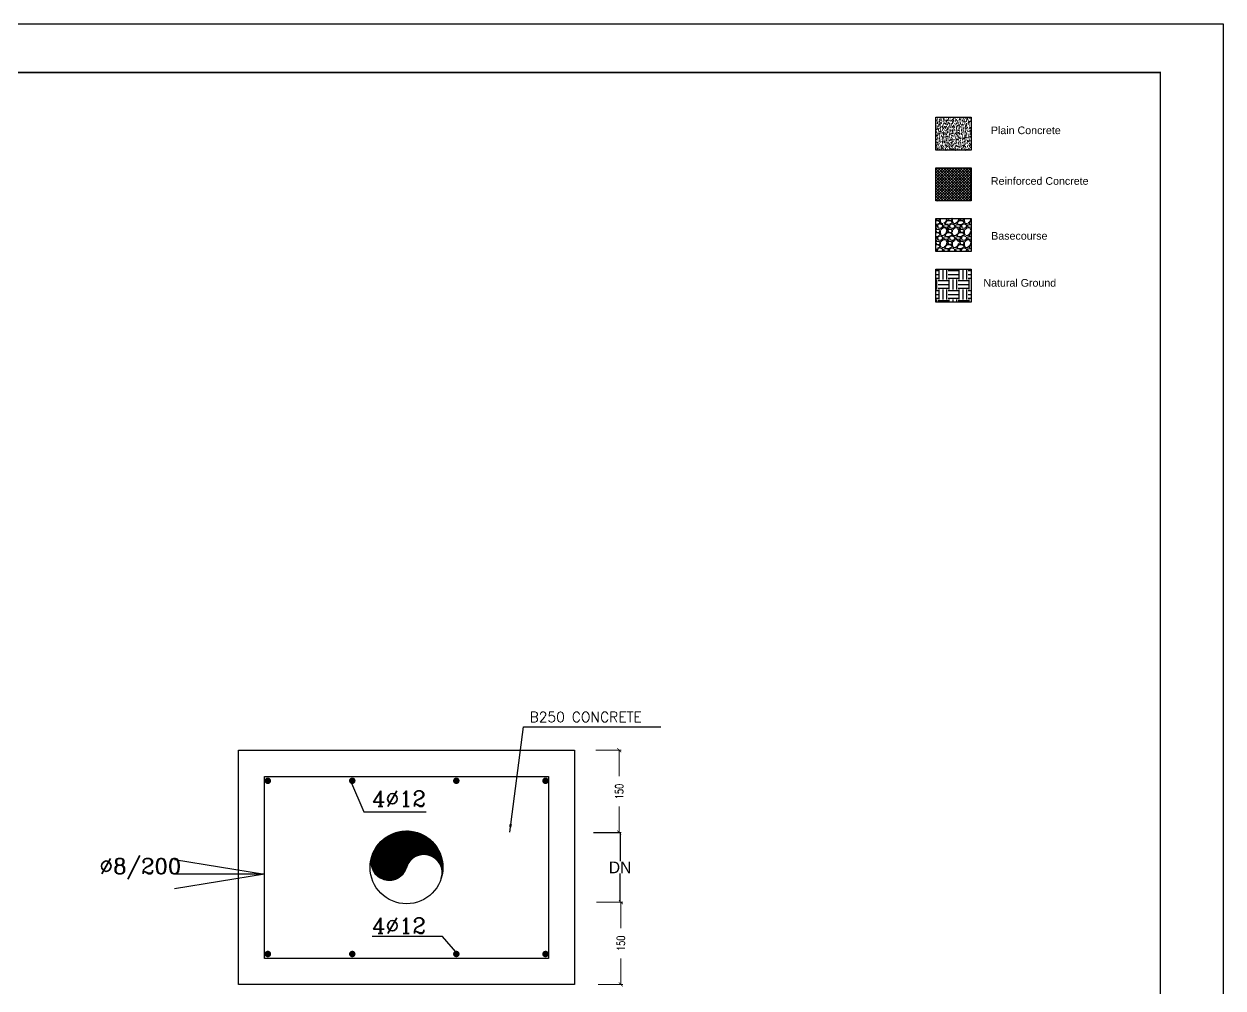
# Model space of a CAD drawing. Extents: x 166525 to 167198, y 178739 to 179747.
# Drawn here: x 167074.49 to 167104.45, y 178927.59 to 178951.68 of the extents above; entities that cross this region are included whole.
import ezdxf

# ---------------------------------------------------------------- set-up
doc = ezdxf.new("R2010")
doc.units = 0
doc.header["$MEASUREMENT"] = 0
doc.layers.get('0').update_dxf_attribs({"linetype": 'CONTINUOUS'})
doc.layers.get('DEFPOINTS').update_dxf_attribs({"linetype": 'CONTINUOUS'})
for name, color, linetype in [('000FRAME', 7, 'CONTINUOUS'), ('006COL', 5, 'CONTINUOUS'), ('007HATH', 8, 'CONTINUOUS'), ('1', 7, 'CONTINUOUS'), ('COVER', 7, 'CONTINUOUS'), ('DETAIL', 4, 'CONTINUOUS'), ('Line 1', 2, 'CONTINUOUS'), ('MHATCH', 8, 'CONTINUOUS'), ('outdim', 42, 'CONTINUOUS'), ('TXT', 6, 'CONTINUOUS'), ('X', 7, 'CONTINUOUS')]:
    doc.layers.add(name, color=color, linetype=linetype)
doc.layers.add('BEAM', color=6, linetype='CONTINUOUS', lineweight=13)
doc.styles.add('DIM', font='simplex.shx', dxfattribs={"width": 0.75})
doc.styles.add('ROMANC', font='romanc', dxfattribs={"height": 30})
doc.dimstyles.new('DIM', dxfattribs={"dimscale": 0.75, "dimtxt": 0.18, "dimasz": 0.18, "dimexe": 0.18, "dimexo": 0.0625, "dimgap": 0.09, "dimtad": 0, "dimtih": 1, "dimtoh": 1, "dimdec": 4, "dimlfac": 0.5, "dimzin": 0, "dimdsep": 46, "dimtxsty": 'Standard', "dimcen": 0.09, "dimadec": 0, "dimazin": 0, "dimtfac": 1, "dimtdec": 4, "dimtofl": 0, "dimtmove": 0, "dimatfit": 3, "dimfxl": 1, "dimtolj": 1, "dimtzin": 0, "dimarcsym": 0})
doc.dimstyles.new('MUTASIM', dxfattribs={"dimscale": 0.9995, "dimtxt": 0.2, "dimasz": 0.1, "dimexe": 0.05, "dimexo": 0.12, "dimgap": 0.05, "dimtad": 0, "dimzin": 0, "dimdsep": 46, "dimtxsty": 'DIM', "dimblk": 'ARCHTICK', "dimcen": 0.09, "dimclrd": 35, "dimclre": 33, "dimclrt": 256, "dimazin": 0, "dimtfac": 1, "dimtofl": 0, "dimtmove": 1, "dimatfit": 3, "dimfxl": 0.18, "dimtolj": 1, "dimtzin": 0, "dimlwd": 13, "dimlwe": 9, "dimarcsym": 0})
doc.dimstyles.get("Standard").update_dxf_attribs({"dimtxt": 0.18, "dimasz": 0.2, "dimexe": 0.2, "dimexo": 0.1, "dimgap": 0.1, "dimtad": 0, "dimzin": 0, "dimdsep": 46, "dimtxsty": 'Standard', "dimcen": 0.1, "dimse1": 1, "dimse2": 1, "dimclrd": 8, "dimadec": 0, "dimazin": 0, "dimtfac": 1, "dimtofl": 0, "dimtmove": 2, "dimatfit": 3, "dimfxl": 1, "dimtolj": 1, "dimtzin": 0, "dimarcsym": 0})

# ---------------------------------------------------------------- blocks, each defined once
blk = doc.blocks.new('DONUT')
at = {"layer": 'DETAIL', "color": 6, "const_width": 0.625}
blk.add_lwpolyline([(-0.3125, 0, 1), (0.3125, 0, 1)], format="xyb", close=True, dxfattribs=at)
blk = doc.blocks.new('111400063D')
at = {"color": 3, "linetype": 'Continuous'}
for p, q in [((-0.75, 6.92), (-0.75, 0.08)), ((-0.72, 6.92), (-0.72, 0.08)), ((-0.7, 6.93), (-0.7, 0.07)), ((-0.67, 6.93), (-0.67, 0.07)), ((-0.65, 6.94), (-0.65, 0.06)), ((-0.62, 6.94), (-0.62, 0.06)), ((-0.6, 6.95), (-0.6, 0.05)), ((-0.57, 6.95), (-0.57, 0.05)), ((-0.55, 6.96), (-0.55, 0.04)), ((-0.52, 6.96), (-0.52, 0.04)), ((-0.5, 6.96), (-0.5, 0.04)), ((-0.47, 6.97), (-0.47, 0.03)), ((-0.45, 6.97), (-0.45, 0.03)), ((-0.42, 6.97), (-0.42, 0.03)), ((-0.4, 6.98), (-0.4, 0.02)), ((-0.38, 6.98), (-0.38, 0.02)), ((-0.35, 6.98), (-0.35, 0.02)), ((-0.32, 6.98), (-0.32, 0.02)), ((-0.3, 6.99), (-0.3, 0.01)), ((-0.27, 6.99), (-0.27, 0.01)), ((-0.25, 6.99), (-0.25, 0.01)), ((-0.22, 6.99), (-0.22, 0.01)), ((-0.2, 6.99), (-0.2, 0.01)), ((-0.17, 7), (-0.17, 0)), ((-0.15, 7), (-0.15, 0)), ((-0.12, 7), (-0.12, 0)), ((-0.1, 7), (-0.1, 0)), ((-0.07, 7), (-0.07, 0)), ((-0.05, 7), (-0.05, 0)), ((-0.02, 7), (-0.02, 0)), ((0.03, 0), (0.03, 7)), ((0.05, 0), (0.05, 7)), ((0.08, 0), (0.08, 7)), ((0.1, 0), (0.1, 7)), ((0.12, 0), (0.12, 7)), ((0.15, 0), (0.15, 7)), ((0.18, 0), (0.18, 7)), ((0.2, -0.01), (0.2, 7)), ((0.23, -0.01), (0.23, 7)), ((0.25, -0.01), (0.25, 7)), ((0.28, -0.01), (0.28, 6.99)), ((0.3, -0.01), (0.3, 6.99)), ((0.33, -0.02), (0.33, 6.99)), ((0.35, -0.02), (0.35, 6.99)), ((0.38, -0.02), (0.38, 6.99)), ((0.4, -0.02), (0.4, 6.99)), ((0.43, -0.03), (0.43, 6.99)), ((0.45, -0.03), (0.45, 6.99)), ((0.48, -0.03), (0.48, 6.98)), ((0.5, -0.04), (0.5, 6.98)), ((0.53, -0.04), (0.53, 6.98)), ((0.55, -0.04), (0.55, 6.98)), ((0.58, -0.05), (0.58, 6.98)), ((0.6, -0.05), (0.6, 6.97)), ((0.62, -0.06), (0.62, 6.97)), ((0.65, -0.06), (0.65, 6.97)), ((0.67, -0.07), (0.67, 6.97)), ((0.7, -0.07), (0.7, 6.96)), ((0.73, -0.08), (0.73, 6.96)), ((0.75, -0.08), (0.75, 6.96)), ((0.78, -0.09), (0.78, 6.96)), ((0.8, -0.09), (0.8, 6.95)), ((0.83, -0.1), (0.83, 6.95)), ((0.85, -0.1), (0.85, 6.95)), ((0.88, -0.11), (0.88, 6.95)), ((0.9, -0.12), (0.9, 6.94)), ((0.92, -0.12), (0.92, 6.94)), ((0.95, -0.13), (0.95, 6.94)), ((0.98, -0.14), (0.98, 6.93)), ((1, -0.15), (1, 6.93)), ((1.02, -0.15), (1.02, 6.92)), ((1.05, -0.16), (1.05, 6.92)), ((1.07, -0.17), (1.07, 6.92)), ((-3.3, 4.67), (-3.3, 2.33)), ((-3.27, 4.73), (-3.27, 2.27)), ((-3.25, 4.8), (-3.25, 2.2)), ((-3.23, 4.86), (-3.23, 2.14)), ((-3.2, 4.92), (-3.2, 2.08)), ((-3.17, 4.97), (-3.17, 2.03)), ((-3.15, 5.03), (-3.15, 1.97)), ((-3.12, 5.08), (-3.12, 1.92)), ((-3.1, 5.12), (-3.1, 1.88)), ((-3.08, 5.17), (-3.08, 1.83)), ((-3.05, 5.22), (-3.05, 1.78)), ((-3.02, 5.26), (-3.02, 1.74)), ((-3, 5.3), (-3, 1.7)), ((-2.98, 5.34), (-2.98, 1.66)), ((-2.95, 5.38), (-2.95, 1.62)), ((-2.92, 5.42), (-2.92, 1.58)), ((-2.9, 5.46), (-2.9, 1.54)), ((-2.88, 5.5), (-2.88, 1.5)), ((-2.85, 5.53), (-2.85, 1.47)), ((-2.83, 5.57), (-2.83, 1.43)), ((-2.8, 5.6), (-2.8, 1.4)), ((-2.77, 5.63), (-2.77, 1.37)), ((-2.75, 5.67), (-2.75, 1.33)), ((-2.73, 5.7), (-2.73, 1.3)), ((-2.7, 5.73), (-2.7, 1.27)), ((-2.67, 5.76), (-2.67, 1.24)), ((-2.65, 5.79), (-2.65, 1.21)), ((-2.62, 5.82), (-2.62, 1.18)), ((-2.6, 5.84), (-2.6, 1.16)), ((-2.58, 5.87), (-2.58, 1.13)), ((-2.55, 5.9), (-2.55, 1.1)), ((-2.52, 5.92), (-2.52, 1.08)), ((-2.5, 5.95), (-2.5, 1.05)), ((-2.48, 5.97), (-2.48, 1.03)), ((-2.45, 6), (-2.45, 1)), ((-2.42, 6.02), (-2.42, 0.98)), ((-2.4, 6.05), (-2.4, 0.95)), ((-2.38, 6.07), (-2.38, 0.93)), ((-2.35, 6.09), (-2.35, 0.91)), ((-2.33, 6.12), (-2.33, 0.88)), ((-2.3, 6.14), (-2.3, 0.86)), ((-2.27, 6.16), (-2.27, 0.84)), ((-2.25, 6.18), (-2.25, 0.82)), ((-2.23, 6.2), (-2.23, 0.8)), ((-2.2, 6.22), (-2.2, 0.78)), ((-2.17, 6.24), (-2.17, 0.76)), ((-2.15, 6.26), (-2.15, 0.74)), ((-2.12, 6.28), (-2.12, 0.72)), ((-2.1, 6.3), (-2.1, 0.7)), ((-2.08, 6.32), (-2.08, 0.68)), ((-2.05, 6.34), (-2.05, 0.66)), ((-2.02, 6.35), (-2.02, 0.65)), ((-2, 6.37), (-2, 0.63)), ((-1.98, 6.39), (-1.98, 0.61)), ((-1.95, 6.41), (-1.95, 0.59)), ((-1.93, 6.42), (-1.93, 0.58)), ((-1.9, 6.44), (-1.9, 0.56)), ((-1.88, 6.46), (-1.88, 0.54)), ((-1.85, 6.47), (-1.85, 0.53)), ((-1.82, 6.49), (-1.82, 0.51)), ((-1.8, 6.5), (-1.8, 0.5)), ((-1.77, 6.52), (-1.77, 0.48)), ((-1.75, 6.53), (-1.75, 0.47)), ((-1.73, 6.55), (-1.73, 0.45)), ((-1.7, 6.56), (-1.7, 0.44)), ((-1.68, 6.57), (-1.68, 0.43)), ((-1.65, 6.59), (-1.65, 0.41)), ((-1.62, 6.6), (-1.62, 0.4)), ((-1.6, 6.61), (-1.6, 0.39)), ((-1.57, 6.63), (-1.57, 0.37)), ((-1.55, 6.64), (-1.55, 0.36)), ((-1.52, 6.65), (-1.52, 0.35)), ((-1.5, 6.66), (-1.5, 0.34)), ((-1.48, 6.67), (-1.48, 0.33)), ((-1.45, 6.69), (-1.45, 0.31)), ((-1.43, 6.7), (-1.43, 0.3)), ((-1.4, 6.71), (-1.4, 0.29)), ((-1.38, 6.72), (-1.38, 0.28)), ((-1.35, 6.73), (-1.35, 0.27)), ((-1.32, 6.74), (-1.32, 0.26)), ((-1.3, 6.75), (-1.3, 0.25)), ((-1.27, 6.76), (-1.27, 0.24)), ((-1.25, 6.77), (-1.25, 0.23)), ((-1.23, 6.78), (-1.23, 0.22)), ((-1.2, 6.79), (-1.2, 0.21)), ((-1.18, 6.8), (-1.18, 0.2)), ((-1.15, 6.81), (-1.15, 0.19)), ((-1.12, 6.81), (-1.12, 0.19)), ((-1.1, 6.82), (-1.1, 0.18)), ((-1.07, 6.83), (-1.07, 0.17)), ((-1.05, 6.84), (-1.05, 0.16)), ((-1.02, 6.85), (-1.02, 0.15)), ((-1, 6.85), (-1, 0.15)), ((-0.97, 6.86), (-0.97, 0.14)), ((-0.95, 6.87), (-0.95, 0.13)), ((-0.92, 6.88), (-0.92, 0.12)), ((-0.9, 6.88), (-0.9, 0.12)), ((-0.88, 6.89), (-0.88, 0.11)), ((-0.85, 6.9), (-0.85, 0.1)), ((-0.82, 6.9), (-0.82, 0.1)), ((-0.8, 6.91), (-0.8, 0.09)), ((-0.77, 6.91), (-0.77, 0.09)), ((1.1, -0.18), (1.1, 6.91)), ((1.12, -0.19), (1.12, 6.91)), ((1.15, -0.19), (1.15, 6.9)), ((1.18, -0.2), (1.18, 6.9)), ((1.2, -0.21), (1.2, 6.9)), ((1.23, -0.22), (1.23, 6.89)), ((1.25, -0.23), (1.25, 6.89)), ((1.27, -0.24), (1.27, 6.88)), ((1.3, -0.25), (1.3, 6.88)), ((1.32, -0.26), (1.32, 6.87)), ((1.35, -0.27), (1.35, 6.87)), ((1.38, -0.28), (1.38, 6.86)), ((1.4, -0.29), (1.4, 6.86)), ((1.43, -0.3), (1.43, 6.85)), ((1.45, -0.31), (1.45, 6.85)), ((1.48, -0.33), (1.48, 6.84)), ((1.5, -0.34), (1.5, 6.84)), ((1.52, -0.35), (1.52, 6.83)), ((1.55, -0.36), (1.55, 6.83)), ((1.57, -0.37), (1.57, 6.82)), ((1.6, -0.39), (1.6, 6.81)), ((1.62, -0.4), (1.62, 6.81)), ((1.65, -0.41), (1.65, 6.8)), ((1.68, -0.43), (1.68, 6.8)), ((1.7, -0.44), (1.7, 6.79)), ((1.73, -0.45), (1.73, 6.78)), ((1.75, -0.47), (1.75, 6.78)), ((1.77, -0.48), (1.77, 6.77)), ((1.8, -0.5), (1.8, 6.76)), ((1.82, -0.51), (1.82, 6.76)), ((1.85, -0.53), (1.85, 6.75)), ((1.88, -0.54), (1.88, 6.74)), ((1.9, -0.56), (1.9, 6.74)), ((1.93, -0.58), (1.93, 6.73)), ((1.95, -0.59), (1.95, 6.72)), ((1.98, -0.61), (1.98, 6.72)), ((2, -0.63), (2, 6.71)), ((2.02, -0.65), (2.02, 6.7)), ((2.05, -0.66), (2.05, 6.69)), ((2.08, -0.68), (2.08, 6.69)), ((2.1, -0.7), (2.1, 6.68)), ((2.12, -0.72), (2.12, 6.67)), ((2.15, -0.74), (2.15, 6.66)), ((2.18, -0.76), (2.18, 6.65)), ((2.2, -0.78), (2.2, 6.65)), ((2.23, -0.8), (2.23, 6.64)), ((2.25, -0.82), (2.25, 6.63)), ((2.27, -0.84), (2.27, 6.62)), ((2.3, -0.86), (2.3, 6.61)), ((2.33, -0.88), (2.33, 6.6)), ((2.35, -0.91), (2.35, 6.59)), ((2.38, -0.93), (2.38, 6.58)), ((2.4, -0.95), (2.4, 6.58)), ((2.43, -0.98), (2.43, 6.57)), ((2.45, -1), (2.45, 6.56)), ((2.48, -1.03), (2.48, 6.55)), ((2.5, -1.05), (2.5, 6.54)), ((2.52, -1.08), (2.52, 6.53)), ((2.55, -1.1), (2.55, 6.52)), ((2.58, -1.13), (2.58, 6.51)), ((2.6, -1.16), (2.6, 6.5)), ((2.62, -1.18), (2.62, 6.49)), ((2.65, -1.21), (2.65, 6.48)), ((2.68, -1.24), (2.68, 6.47)), ((2.7, -1.27), (2.7, 6.46)), ((2.73, -1.3), (2.73, 6.45)), ((2.75, -1.33), (2.75, 6.44)), ((2.77, -1.37), (2.77, 6.43)), ((2.8, -1.4), (2.8, 6.42)), ((2.83, -1.43), (2.83, 6.4)), ((2.85, -1.47), (2.85, 6.39)), ((2.88, -1.5), (2.88, 6.38)), ((2.9, -1.54), (2.9, 6.37)), ((2.93, -1.58), (2.93, 6.36)), ((2.95, -1.62), (2.95, 6.35)), ((2.98, -1.66), (2.98, 6.34)), ((3, -1.7), (3, 6.32)), ((3.02, -1.74), (3.02, 6.31)), ((3.05, -1.78), (3.05, 6.3)), ((3.08, -1.83), (3.08, 6.29)), ((3.1, -1.88), (3.1, 6.28)), ((3.12, -1.92), (3.12, 6.26)), ((3.15, -1.97), (3.15, 6.25)), ((3.18, -2.03), (3.18, 6.24)), ((3.2, -2.08), (3.2, 6.23)), ((3.23, -2.14), (3.23, 6.21)), ((3.25, -2.2), (3.25, 6.2)), ((3.27, -2.27), (3.27, 6.19)), ((3.3, -2.33), (3.3, 6.17)), ((3.33, -2.41), (3.33, 6.16)), ((3.35, -2.49), (3.35, 6.15)), ((3.38, -2.57), (3.38, 6.13)), ((3.4, -2.67), (3.4, 6.12)), ((3.43, -2.78), (3.43, 6.1)), ((3.45, -2.91), (3.45, 6.09)), ((3.48, -3.08), (3.48, 6.08)), ((3.52, 6.05), (3.52, -6.05)), ((3.55, 6.03), (3.55, -6.03)), ((3.58, 6.02), (3.58, -6.02)), ((3.6, 6), (3.6, -6)), ((3.62, 5.99), (3.62, -5.99)), ((3.65, 5.97), (3.65, -5.97)), ((3.68, 5.96), (3.68, -5.96)), ((3.7, 5.94), (3.7, -5.94)), ((3.73, 5.93), (3.73, -5.93)), ((3.75, 5.91), (3.75, -5.91)), ((3.77, 5.89), (3.77, -5.89)), ((3.8, 5.88), (3.8, -5.88)), ((3.83, 5.86), (3.83, -5.86)), ((3.85, 5.85), (3.85, -5.85)), ((3.88, 5.83), (3.88, -5.83)), ((3.9, 5.81), (3.9, -5.81)), ((3.93, 5.8), (3.93, -5.8)), ((3.95, 5.78), (3.95, -5.78)), ((3.98, 5.76), (3.98, -5.76)), ((4, 5.74), (4, -5.74)), ((4.03, 5.73), (4.03, -5.73)), ((4.05, 5.71), (4.05, -5.71)), ((4.08, 5.69), (4.08, -5.69)), ((4.1, 5.67), (4.1, -5.67)), ((4.12, 5.66), (4.12, -5.66)), ((4.15, 5.64), (4.15, -5.64)), ((4.18, 5.62), (4.18, -5.62)), ((4.2, 5.6), (4.2, -5.6)), ((4.23, 5.58), (4.23, -5.58)), ((4.25, 5.56), (4.25, -5.56)), ((4.28, 5.54), (4.28, -5.54)), ((4.3, 5.52), (4.3, -5.52)), ((4.33, 5.5), (4.33, -5.5)), ((4.35, 5.48), (4.35, -5.48)), ((4.38, 5.46), (4.38, -5.46)), ((4.4, 5.44), (4.4, -5.44)), ((4.43, 5.42), (4.43, -5.42)), ((4.45, 5.4), (4.45, -5.4)), ((4.48, 5.38), (4.48, -5.38)), ((4.5, 5.36), (4.5, -5.36)), ((4.53, 5.34), (4.53, -5.34)), ((4.55, 5.32), (4.55, -5.32)), ((4.58, 5.3), (4.58, -5.3)), ((4.6, 5.28), (4.6, -5.28)), ((4.62, 5.25), (4.62, -5.25)), ((4.65, 5.23), (4.65, -5.23)), ((4.68, 5.21), (4.68, -5.21)), ((4.7, 5.19), (4.7, -5.19)), ((4.72, 5.16), (4.72, -5.16)), ((4.75, 5.14), (4.75, -5.14)), ((4.78, 5.12), (4.78, -5.12)), ((4.8, 5.1), (4.8, -5.1)), ((4.83, 5.07), (4.83, -5.07)), ((4.85, 5.05), (4.85, -5.05)), ((4.88, 5.02), (4.88, -5.02)), ((4.9, 5), (4.9, -5)), ((4.93, 4.97), (4.93, -4.97)), ((4.95, 4.95), (4.95, -4.95)), ((4.97, 4.92), (4.97, -4.92)), ((5, 4.9), (5, -4.9)), ((5.03, 4.87), (5.03, -4.87)), ((5.05, 4.85), (5.05, -4.85)), ((5.08, 4.82), (5.08, -4.82)), ((5.1, 4.79), (5.1, -4.79)), ((5.12, 4.77), (5.12, -4.77)), ((5.15, 4.74), (5.15, -4.74)), ((5.18, 4.71), (5.18, -4.71)), ((5.2, 4.69), (5.2, -4.69)), ((5.22, 4.66), (5.22, -4.66)), ((5.25, 4.63), (5.25, -4.63)), ((-3.48, 3.92), (-3.48, 3.08)), ((-3.45, 4.09), (-3.45, 2.91)), ((-3.42, 4.22), (-3.42, 2.78)), ((-3.4, 4.33), (-3.4, 2.67)), ((-3.38, 4.43), (-3.38, 2.57)), ((-3.35, 4.51), (-3.35, 2.49)), ((-3.33, 4.59), (-3.33, 2.41)), ((5.28, 4.6), (5.28, -4.6)), ((5.3, 4.57), (5.3, -4.57)), ((5.33, 4.54), (5.33, -4.54)), ((5.35, 4.51), (5.35, -4.51)), ((5.38, 4.48), (5.38, -4.48)), ((5.4, 4.45), (5.4, -4.45)), ((5.43, 4.42), (5.43, -4.42)), ((5.45, 4.39), (5.45, -4.39)), ((5.47, 4.36), (5.47, -4.36)), ((5.5, 4.33), (5.5, -4.33)), ((5.53, 4.3), (5.53, -4.3)), ((5.55, 4.27), (5.55, -4.27)), ((5.58, 4.23), (5.58, -4.23)), ((5.6, 4.2), (5.6, -4.2)), ((5.62, 4.17), (5.62, -4.17)), ((5.65, 4.13), (5.65, -4.13)), ((5.68, 4.1), (5.68, -4.1)), ((5.7, 4.06), (5.7, -4.06)), ((5.72, 4.03), (5.72, -4.03)), ((5.75, 3.99), (5.75, -3.99)), ((5.78, 3.96), (5.78, -3.96)), ((5.8, 3.92), (5.8, -3.92)), ((5.83, 3.88), (5.83, -3.88)), ((5.85, 3.84), (5.85, -3.84)), ((5.88, 3.81), (5.88, -3.81)), ((5.9, 3.77), (5.9, -3.77)), ((5.93, 3.73), (5.93, -3.73)), ((5.95, 3.69), (5.95, -3.69)), ((5.97, 3.65), (5.97, -3.65)), ((6, 3.61), (6, -3.61)), ((6.03, 3.56), (6.03, -3.56)), ((6.05, 3.52), (6.05, -3.52)), ((6.08, 3.48), (6.08, -3.48)), ((6.1, 3.43), (6.1, -3.43)), ((6.12, 3.39), (6.12, -3.39)), ((6.15, 3.34), (6.15, -3.34)), ((6.18, 3.3), (6.18, -3.3)), ((6.2, 3.25), (6.2, -3.25)), ((6.23, 3.2), (6.23, -3.2)), ((6.25, 3.15), (6.25, -3.15)), ((6.28, 3.1), (6.28, -3.1)), ((6.3, 3.05), (6.3, -3.05)), ((6.33, 3), (6.33, -3)), ((6.35, 2.95), (6.35, -2.95)), ((6.38, 2.89), (6.38, -2.89)), ((6.4, 2.84), (6.4, -2.84)), ((6.43, 2.78), (6.43, -2.78)), ((6.45, 2.72), (6.45, -2.72)), ((6.48, 2.66), (6.48, -2.66)), ((6.5, 2.6), (6.5, -2.6)), ((6.53, 2.53), (6.53, -2.53)), ((6.55, 2.47), (6.55, -2.47)), ((6.58, 2.4), (6.58, -2.4)), ((6.6, 2.33), (6.6, -2.33)), ((6.62, 2.26), (6.62, -2.26)), ((6.65, 2.19), (6.65, -2.19)), ((6.68, 2.11), (6.68, -2.11)), ((6.7, 2.03), (6.7, -2.03)), ((6.73, 1.94), (6.73, -1.94)), ((6.75, 1.85), (6.75, -1.85)), ((6.78, 1.76), (6.78, -1.76)), ((6.8, 1.66), (6.8, -1.66)), ((6.83, 1.56), (6.83, -1.56)), ((6.85, 1.44), (6.85, -1.44)), ((6.88, 1.32), (6.88, -1.32)), ((6.9, 1.18), (6.9, -1.18)), ((6.93, 1.02), (6.93, -1.02)), ((6.95, 0.84), (6.95, -0.84)), ((6.98, 0.59), (6.98, -0.59)), ((3.33, -4.59), (3.33, -6.16)), ((3.35, -4.51), (3.35, -6.15)), ((3.38, -4.43), (3.38, -6.13)), ((3.4, -4.33), (3.4, -6.12)), ((3.43, -4.22), (3.43, -6.1)), ((3.45, -4.09), (3.45, -6.09)), ((3.48, -3.92), (3.48, -6.08)), ((0.78, -6.91), (0.78, -6.96)), ((0.8, -6.91), (0.8, -6.95)), ((0.83, -6.9), (0.83, -6.95)), ((0.85, -6.9), (0.85, -6.95)), ((0.88, -6.89), (0.88, -6.95)), ((0.9, -6.88), (0.9, -6.94)), ((0.92, -6.88), (0.92, -6.94)), ((0.95, -6.87), (0.95, -6.94)), ((0.98, -6.86), (0.98, -6.93)), ((1, -6.85), (1, -6.93)), ((1.02, -6.85), (1.02, -6.92)), ((1.05, -6.84), (1.05, -6.92)), ((1.07, -6.83), (1.07, -6.92)), ((1.1, -6.82), (1.1, -6.91)), ((1.12, -6.81), (1.12, -6.91)), ((1.15, -6.81), (1.15, -6.9)), ((1.18, -6.8), (1.18, -6.9)), ((1.2, -6.79), (1.2, -6.9)), ((1.23, -6.78), (1.23, -6.89)), ((1.25, -6.77), (1.25, -6.89)), ((1.27, -6.76), (1.27, -6.88)), ((1.3, -6.75), (1.3, -6.88)), ((1.32, -6.74), (1.32, -6.87)), ((1.35, -6.73), (1.35, -6.87)), ((1.38, -6.72), (1.38, -6.86)), ((1.4, -6.71), (1.4, -6.86)), ((1.43, -6.7), (1.43, -6.85)), ((1.45, -6.69), (1.45, -6.85)), ((1.48, -6.67), (1.48, -6.84)), ((1.5, -6.66), (1.5, -6.84)), ((1.52, -6.65), (1.52, -6.83)), ((1.55, -6.64), (1.55, -6.83)), ((1.57, -6.63), (1.57, -6.82)), ((1.6, -6.61), (1.6, -6.81)), ((1.62, -6.6), (1.62, -6.81)), ((1.65, -6.59), (1.65, -6.8)), ((1.68, -6.57), (1.68, -6.8)), ((1.7, -6.56), (1.7, -6.79)), ((1.73, -6.55), (1.73, -6.78)), ((1.75, -6.53), (1.75, -6.78)), ((1.77, -6.52), (1.77, -6.77)), ((1.8, -6.5), (1.8, -6.76)), ((1.82, -6.49), (1.82, -6.76)), ((1.85, -6.47), (1.85, -6.75)), ((1.88, -6.46), (1.88, -6.74)), ((1.9, -6.44), (1.9, -6.74)), ((1.93, -6.42), (1.93, -6.73)), ((1.95, -6.41), (1.95, -6.72)), ((1.98, -6.39), (1.98, -6.72)), ((2, -6.37), (2, -6.71)), ((2.02, -6.35), (2.02, -6.7)), ((2.05, -6.34), (2.05, -6.69)), ((2.08, -6.32), (2.08, -6.69)), ((2.1, -6.3), (2.1, -6.68)), ((2.12, -6.28), (2.12, -6.67)), ((2.15, -6.26), (2.15, -6.66)), ((2.18, -6.24), (2.18, -6.65)), ((2.2, -6.22), (2.2, -6.65)), ((2.23, -6.2), (2.23, -6.64)), ((2.25, -6.18), (2.25, -6.63)), ((2.27, -6.16), (2.27, -6.62)), ((2.3, -6.14), (2.3, -6.61)), ((2.33, -6.12), (2.33, -6.6)), ((2.35, -6.09), (2.35, -6.59)), ((2.38, -6.07), (2.38, -6.58)), ((2.4, -6.05), (2.4, -6.58)), ((2.43, -6.02), (2.43, -6.57)), ((2.45, -6), (2.45, -6.56)), ((2.48, -5.97), (2.48, -6.55)), ((2.5, -5.95), (2.5, -6.54)), ((2.52, -5.92), (2.52, -6.53)), ((2.55, -5.9), (2.55, -6.52)), ((2.58, -5.87), (2.58, -6.51)), ((2.6, -5.84), (2.6, -6.5)), ((2.62, -5.82), (2.62, -6.49)), ((2.65, -5.79), (2.65, -6.48)), ((2.68, -5.76), (2.68, -6.47)), ((2.7, -5.73), (2.7, -6.46)), ((2.73, -5.7), (2.73, -6.45)), ((2.75, -5.67), (2.75, -6.44)), ((2.77, -5.63), (2.77, -6.43)), ((2.8, -5.6), (2.8, -6.42)), ((2.83, -5.57), (2.83, -6.4)), ((2.85, -5.53), (2.85, -6.39)), ((2.88, -5.5), (2.88, -6.38)), ((2.9, -5.46), (2.9, -6.37)), ((2.93, -5.42), (2.93, -6.36)), ((2.95, -5.38), (2.95, -6.35)), ((2.98, -5.34), (2.98, -6.34)), ((3, -5.3), (3, -6.32)), ((3.02, -5.26), (3.02, -6.31)), ((3.05, -5.22), (3.05, -6.3)), ((3.08, -5.17), (3.08, -6.29)), ((3.1, -5.12), (3.1, -6.28)), ((3.12, -5.08), (3.12, -6.26)), ((3.15, -5.03), (3.15, -6.25)), ((3.18, -4.97), (3.18, -6.24)), ((3.2, -4.92), (3.2, -6.23)), ((3.23, -4.86), (3.23, -6.21)), ((3.25, -4.8), (3.25, -6.2)), ((3.27, -4.73), (3.27, -6.19)), ((3.3, -4.67), (3.3, -6.17)), ((0.03, -7), (0.03, -7)), ((0.05, -7), (0.05, -7)), ((0.08, -7), (0.08, -7)), ((0.1, -7), (0.1, -7)), ((0.12, -7), (0.12, -7)), ((0.15, -7), (0.15, -7)), ((0.18, -7), (0.18, -7)), ((0.2, -6.99), (0.2, -7)), ((0.23, -6.99), (0.23, -7)), ((0.25, -6.99), (0.25, -7)), ((0.28, -6.99), (0.28, -6.99)), ((0.3, -6.99), (0.3, -6.99)), ((0.33, -6.98), (0.33, -6.99)), ((0.35, -6.98), (0.35, -6.99)), ((0.38, -6.98), (0.38, -6.99)), ((0.4, -6.98), (0.4, -6.99)), ((0.43, -6.97), (0.43, -6.99)), ((0.45, -6.97), (0.45, -6.99)), ((0.48, -6.97), (0.48, -6.98)), ((0.5, -6.96), (0.5, -6.98)), ((0.53, -6.96), (0.53, -6.98)), ((0.55, -6.96), (0.55, -6.98)), ((0.58, -6.95), (0.58, -6.98)), ((0.6, -6.95), (0.6, -6.97)), ((0.62, -6.94), (0.62, -6.97)), ((0.65, -6.94), (0.65, -6.97)), ((0.67, -6.93), (0.67, -6.97)), ((0.7, -6.93), (0.7, -6.96)), ((0.73, -6.92), (0.73, -6.96)), ((0.75, -6.92), (0.75, -6.96))]:
    blk.add_line(p, q, dxfattribs=at)
blk.add_circle((0, 0), 7, dxfattribs=at)
for centre, start, end in [((0, 3.5), 90, 270), ((0, -3.5), 270, 90)]:
    blk.add_arc(centre, 3.5, start, end, dxfattribs=at)
for p in [(0, 7), (0, 0), (0, -7)]:
    blk.add_point(p, dxfattribs=at)
at = {"color": 3, "linetype": 'Continuous', "flags": 11}
for tag in ['CH2MHILL_MECHANICAL_TAG', 'MECHANICAL_MATERIALNO_TAG', 'MECHANICAL_MATERIALNAME_TAG', 'MECHANICAL_PIPESIZE_TAG', 'MECHANICAL_COMPONENTNO_TAG', 'MECHANICAL_COMPONENTNAME_TAG', 'MECHANICAL_LINEMODE_TAG', 'MECHANICAL_CONNECTPOINT_TAG']:
    blk.add_attdef(tag, (0, 0), '', height=0.2, dxfattribs=at)
blk = doc.blocks.new('_ARCHTICK')
at = {"color": 0, "linetype": 'ByBlock', "const_width": 0.15}
blk.add_lwpolyline([(-0.5, -0.5), (0.5, 0.5)], dxfattribs=at)
blk = doc.blocks.new('*D1060')
at = {"layer": 'BEAM', "color": 33, "lineweight": 9, "transparency": 16777216}
for p, q in [((167088.775, 178933.533), (167089.413, 178933.533)), ((167088.832, 178931.478), (167089.413, 178931.478))]:
    blk.add_line(p, q, dxfattribs=at)
at = {"layer": 'BEAM', "color": 35, "lineweight": 13, "transparency": 16777216}
for p, q in [((167089.363, 178933.533), (167089.363, 178932.884)), ((167089.363, 178931.478), (167089.363, 178932.127))]:
    blk.add_line(p, q, dxfattribs=at)
at = {"layer": 'DEFPOINTS', "color": 0, "transparency": 16777216}
for p in [(167088.655, 178933.533), (167088.713, 178931.478), (167089.363, 178931.478)]:
    blk.add_point(p, dxfattribs=at)
at = {"layer": 'BEAM', "color": 35, "lineweight": 13, "transparency": 16777216, "xscale": 0.09995000000000001, "yscale": 0.09995000000000001, "zscale": 0.09995000000000001}
for p, rotation in [((167089.363, 178933.533), 90), ((167089.363, 178931.478), 270)]:
    blk.add_blockref('_ARCHTICK', p, dxfattribs=dict(at, rotation=rotation))
at = {"layer": 'BEAM', "transparency": 16777216, "insert": (167089.363, 178932.505), "char_height": 0.1999, "attachment_point": 5, "rotation": 90, "style": 'DIM'}
blk.add_mtext('\\A1;150', dxfattribs=at)
blk = doc.blocks.new('*D1061')
at = {"layer": 'BEAM', "color": 33, "lineweight": 9, "transparency": 16777216}
for p, q in [((167088.794, 178929.739), (167089.452, 178929.739)), ((167088.833, 178927.684), (167089.452, 178927.684))]:
    blk.add_line(p, q, dxfattribs=at)
at = {"layer": 'BEAM', "color": 35, "lineweight": 13, "transparency": 16777216}
for p, q in [((167089.402, 178929.739), (167089.402, 178929.09)), ((167089.402, 178927.684), (167089.402, 178928.333))]:
    blk.add_line(p, q, dxfattribs=at)
at = {"layer": 'DEFPOINTS', "color": 0, "transparency": 16777216}
for p in [(167088.674, 178929.739), (167088.713, 178927.684), (167089.402, 178927.684)]:
    blk.add_point(p, dxfattribs=at)
at = {"layer": 'BEAM', "color": 35, "lineweight": 13, "transparency": 16777216, "xscale": 0.09995000000000001, "yscale": 0.09995000000000001, "zscale": 0.09995000000000001}
for p, rotation in [((167089.402, 178929.739), 90), ((167089.402, 178927.684), 270)]:
    blk.add_blockref('_ARCHTICK', p, dxfattribs=dict(at, rotation=rotation))
at = {"layer": 'BEAM', "transparency": 16777216, "insert": (167089.402, 178928.711), "char_height": 0.1999, "attachment_point": 5, "rotation": 90, "style": 'DIM'}
blk.add_mtext('\\A1;150', dxfattribs=at)

msp = doc.modelspace()

# ---------------------------------------------------------------- hatches: boundary and pattern name
at = {"linetype": 'Continuous'}
h = msp.add_hatch(dxfattribs=at)
h.set_pattern_fill('EARTH', color=8, style=0)
h.set_pattern_definition([(0, (430.57628, -303.6698), (0.25, 0.25), [0.25, -0.25]), (0, (430.57628, -303.57606), (0.25, 0.25), [0.25, -0.25]), (0, (430.57628, -303.4823), (0.25, 0.25), [0.25, -0.25]), (90, (430.60753, -303.45106), (-0.25, 0.25), [0.25, -0.25]), (90, (430.70128, -303.45106), (-0.25, 0.25), [0.25, -0.25]), (90, (430.79503, -303.45106), (-0.25, 0.25), [0.25, -0.25])])
h.paths.add_polyline_path([(167098.15832, 178945.555), (167097.27597, 178945.555), (167097.27597, 178944.72834), (167098.15832, 178944.72834)])
at = {"layer": '006COL'}
h = msp.add_hatch(dxfattribs=at)
h.set_pattern_fill('ANSI37', color=8, scale=0.38995, angle=90, style=0)
h.set_pattern_definition([(135, (166966.799715, 178826.723196), (-0.034467066, -0.034467066), []), (225, (166966.799715, 178826.723196), (0.034467066, -0.034467066), [])])
h.paths.add_polyline_path([(167097.27597, 178948.08583), (167097.27597, 178947.25917), (167098.15832, 178947.25917), (167098.15832, 178948.08583)])
at = {"layer": '007HATH'}
h = msp.add_hatch(dxfattribs=at)
h.set_pattern_fill('AR-CONC', color=8, scale=0.015598, angle=270, style=0)
h.set_pattern_definition([(320, (166970.67071, 178825.97007), (-0.009788086, -0.11187834), [0.01169851, -0.12868361]), (265, (166970.67071, 178825.97007), (0.11732703, 0.02164245), [0.00935881, -0.10294689]), (10.451444, (166970.6699, 178825.96075), (0.10753894, -0.09023589), [0.009942204, -0.10936424]), (316.1842, (166970.70191, 178825.97007), (-0.02581772, -0.16646845), [0.01754777, -0.19302542]), (6.63564, (166970.69976, 178825.9562), (0.15194315, -0.1457887), [0.01491331, -0.16404645]), (261.18416, (166970.70191, 178825.97007), (0.15194315, -0.1457887), [0.01403821, -0.15442033]), (291, (166970.69411, 178825.95447), (-0.06280055, -0.09310564), [0.01169851, -0.12868361]), (236, (166970.69411, 178825.95447), (0.113109, -0.03795236), [0.00935881, -0.10294689]), (341.451445, (166970.68888, 178825.94671), (0.05030845, -0.131058), [0.0099422, -0.10936424]), (307.5, (166970.670715, 178825.97007), (0.051924828, -0.001896696), [0, -0.101699048, 0, -0.10450669, 0, -0.10333684]), (277.5, (166970.670715, 178825.97007), (0.061520392, -0.041033622), [0, -0.059584411, 0, -0.099359346, 0, -0.039384984]), (237.5, (166970.670715, 178826.004854), (-0.003518112, -0.083265695), [0, -0.038995034, 0, -0.121664505, 0, -0.16143944]), (227.5, (166970.670715, 178826.02045), (0.01561439, -0.090965457), [0, -0.050693544, 0, -0.08079771, 0, -0.1146454])])
h.paths.add_polyline_path([(167098.15832, 178949.35125), (167097.27597, 178949.35125), (167097.27597, 178948.52459), (167098.15832, 178948.52459)])
at = {"layer": 'Line 1', "linetype": 'Continuous'}
h = msp.add_hatch(dxfattribs=at)
h.set_pattern_fill('GRAVEL', color=8, scale=0.3, style=0)
h.set_pattern_definition([(228.012787504, (430.792276, -303.369808), (-2.4, -2.7), [0.0403608, -3.99572641412]), (184.969740728, (430.765276, -303.399808), (3.6, 0.3), [0.0692604, -6.85677742837]), (132.510447078, (430.696276, -303.405808), (3, -3.3), [0.0488364, -4.83480977883]), (267.273689006, (430.579276, -303.480808), (0.3, 6), [0.0630714, -6.2440674125]), (292.833654178, (430.576276, -303.543808), (-1.5, 3.6), [0.0618465, -6.12281193843]), (357.273689006, (430.600276, -303.600808), (-6, 0.3), [0.0630714, -6.2440674125]), (37.6942404667, (430.663276, -303.603808), (-3.9, -3), [0.0834087, -8.25745456467]), (72.255328375, (430.729276, -303.552808), (2.1, 6.6), [0.0787464, -7.79589644904]), (121.429565615, (430.753276, -303.477808), (-2.4, 3.9), [0.063285, -6.26522193292]), (175.236358309, (430.720276, -303.423808), (3.3, -0.3), [0.0722496, -3.54022877364]), (222.397437798, (430.648276, -303.417808), (-3.6, -3.3), [0.0934344, -9.25001250144]), (138.814074834, (430.876276, -303.483808), (-2.1, 1.8), [0.0318903, -3.15715344382]), (171.46923439, (430.852276, -303.462808), (3.9, -0.6), [0.0606711, -6.00645342485]), (225, (430.79228, -303.4538), (-3e-17, -0.3), [0.0424263, -0.3818377687]), (203.198590514, (430.771276, -303.417808), (1.5, 0.6), [0.0228474, -2.26188453176]), (291.801409486, (430.750276, -303.42681), (-0.3, 0.9), [0.0323109, -1.58323854214]), (30.963756532, (430.762276, -303.45681), (0.9, 0.6), [0.0524787, -1.69680686845]), (161.565051177, (430.80728, -303.42981), (0.6, -0.3), [0.0379473, -0.91073599805]), (16.389540334, (430.576276, -303.426808), (3, 0.9), [0.05316, -5.262853544]), (70.346175942, (430.627276, -303.411808), (-1.2000000000004, -3.300000000001), [0.0445983, -4.4152223242]), (293.198590514, (430.807276, -303.369808), (-0.6, 1.5), [0.0456945, -2.23903743176]), (343.610459666, (430.825276, -303.411808), (-3, 0.9), [0.05316, -5.262853544]), (339.44395478, (430.576276, -303.612808), (-1.5, 0.6), [0.051264, -2.5119371236]), (294.775140569, (430.624276, -303.630808), (-1.5, 3.3), [0.0429534, -4.252392919]), (66.801409486, (430.810276, -303.669808), (0.6, 1.5), [0.0456945, -2.23903743176]), (17.354024636, (430.828276, -303.627808), (-3.9, -1.2), [0.0502893, -4.97862708427]), (69.44395478, (430.663276, -303.669808), (-0.6, -1.5), [0.025632, -2.5375691236]), (101.309932474, (430.792276, -303.66981), (-0.3, 1.2), [0.015297, -1.51440885408]), (165.963756532, (430.789276, -303.65481), (0.9, -0.3), [0.0618465, -1.1750851877]), (186.009005957, (430.729276, -303.639808), (3, 0.3), [0.057315, -5.67417695236]), (303.690067526, (430.76228, -303.48381), (-0.3, 0.6), [0.0432666, -1.03839878264]), (353.157226587, (430.786276, -303.519808), (5.1, -0.6), [0.0755382, -7.4782687872]), (60.945395901, (430.861276, -303.528808), (-1.2, -2.1), [0.0308868, -3.0578022423]), (90, (430.87628, -303.5018), (-0.3, 0.3), [0.018, -0.282]), (120.256437164, (430.723276, -303.630808), (1.2, -2.1), [0.0416772, -4.12605599683]), (48.012787504, (430.702276, -303.594808), (2.4, 2.7), [0.0807216, -3.95536561412]), (0, (430.75628, -303.5348), (0.3, 0.3), [0.078, -0.222]), (325.304846469, (430.834276, -303.534808), (3, -2.1), [0.0474342, -4.69598229025]), (254.054604099, (430.873276, -303.561808), (-0.3, -1.2), [0.0436806, -2.1403523668]), (207.645975364, (430.861276, -303.603808), (-5.7, -3), [0.0711195, -7.04084225468]), (175.42607874, (430.798276, -303.636808), (-3.9, 0.3), [0.0752397, -7.4487220224])])
h.paths.add_polyline_path([(167098.15832, 178946.82041), (167097.27597, 178946.82041), (167097.27597, 178945.99376), (167098.15832, 178945.99376)])

# ---------------------------------------------------------------- linework, layer by layer
at = {"layer": '000FRAME', "color": 7}
for points in [[(167098.15832, 178949.35125), (167098.15832, 178948.52459), (167097.27597, 178948.52459), (167097.27597, 178949.35125)], [(167098.15832, 178948.08583), (167098.15832, 178947.25917), (167097.27597, 178947.25917), (167097.27597, 178948.08583)], [(167098.15832, 178946.82041), (167098.15832, 178945.99376), (167097.27597, 178945.99376), (167097.27597, 178946.82041)], [(167098.15832, 178945.555), (167098.15832, 178944.72834), (167097.27597, 178944.72834), (167097.27597, 178945.555)]]:
    msp.add_lwpolyline(points, close=True, dxfattribs=at)
at = {"layer": '1', "color": 8, "linetype": 'Continuous'}
for p, q in [((167086.96746, 178934.11822), (167090.39672, 178934.11822)), ((167088.71863, 178931.47778), (167089.40009, 178931.47778))]:
    msp.add_line(p, q, dxfattribs=at)
at = {"layer": '1', "color": 7, "linetype": 'Continuous'}
for p, q in [((167089.38254, 178931.47778), (167089.38254, 178930.76346)), ((167089.38254, 178929.73909), (167089.38254, 178930.45341))]:
    msp.add_line(p, q, dxfattribs=at)
at = {"layer": 'COVER', "flags": 128}
msp.add_lwpolyline([(167044.52707, 178951.67934), (167104.44832, 178951.67934), (167104.44832, 178909.35684), (167044.52707, 178909.35684)], close=True, dxfattribs=at)
at = {"layer": 'DETAIL', "color": 7}
for p, q in [((167080.49479, 178928.33375), (167080.49479, 178932.88312)), ((167080.49479, 178932.88312), (167087.5974, 178932.88312)), ((167087.5974, 178932.88312), (167087.5974, 178928.33375)), ((167087.5974, 178928.33375), (167080.49479, 178928.33375))]:
    msp.add_line(p, q, dxfattribs=at)
msp.add_lwpolyline([(167079.84479, 178933.53312), (167088.2474, 178933.53312), (167088.2474, 178927.68375), (167079.84479, 178927.68375)], close=True, dxfattribs=at)
at = {"layer": 'MHATCH', "const_width": 0.03562, "flags": 128}
msp.add_lwpolyline([(167046.09457, 178950.46809), (167102.88082, 178950.46809), (167102.88082, 178910.56809), (167046.09457, 178910.56809)], close=True, dxfattribs=at)
at = {"layer": 'MHATCH'}
msp.add_lwpolyline([(167046.45082, 178950.46809), (167102.88082, 178950.46809), (167102.88082, 178910.56809)], dxfattribs=at)
at = {"layer": 'outdim'}
for p, q in [((167082.65019, 178932.77248), (167082.98249, 178931.99939)), ((167082.98249, 178931.99939), (167084.53308, 178931.99939)), ((167084.94614, 178928.88108), (167083.18739, 178928.88108)), ((167085.33144, 178928.44439), (167084.94614, 178928.88108))]:
    msp.add_line(p, q, dxfattribs=at)

# ---------------------------------------------------------------- block references
at = {"layer": '1', "color": 7, "linetype": 'Continuous', "xscale": 0.01754999998956919, "yscale": 0.01754999998956919, "zscale": 0.01754999998956919}
for p, rotation in [((167089.38254, 178931.47778), 90), ((167089.38254, 178929.73909), 270)]:
    msp.add_blockref('_ARCHTICK', p, dxfattribs=dict(at, rotation=rotation))
at = {"layer": 'X', "color": 7, "xscale": 0.1300000000046566, "yscale": 0.1300000000046566, "zscale": 0.1300000000046566}
for p in [(167080.5809, 178932.77248), (167082.69082, 178932.77248), (167085.29082, 178932.77248), (167087.51923, 178932.77248)]:
    msp.add_blockref('DONUT', p, dxfattribs=at)
at = {"layer": 'X', "color": 7, "linetype": 'Continuous', "xscale": 0.1300000000084343, "yscale": 0.1300000000084343, "zscale": 0.1300000000084343, "rotation": 72.80839838296926}
msp.add_blockref('111400063D', (167084.04609, 178930.60843), dxfattribs=at)
at = {"layer": 'X', "color": 7, "xscale": -0.1300000000046566, "yscale": 0.1300000000046566, "zscale": 0.13, "rotation": 180}
for p in [(167080.5809, 178928.44439), (167082.69082, 178928.44439), (167085.29082, 178928.44439), (167087.51923, 178928.44439)]:
    msp.add_blockref('DONUT', p, dxfattribs=at)

# ---------------------------------------------------------------- texts
at = {"layer": '1', "color": 7, "linetype": 'Continuous', "style": 'ROMANC'}
for s, height, p in [('B250 CONCRETE', 0.2535, (167087.12157, 178934.23875)), ('4%%c12', 0.39, (167083.19066, 178932.12873)), ('%%c8/200', 0.39, (167076.37795, 178930.44351)), ('4%%c12', 0.39, (167083.19066, 178928.95495))]:
    msp.add_text(s, height=height, dxfattribs=at).set_placement(p)
at = {"layer": '1', "color": 7, "linetype": 'Continuous', "insert": (167089.38254, 178930.60843), "char_height": 0.2925, "attachment_point": 5}
msp.add_mtext('\\A1;DN', dxfattribs=at)
at = {"layer": 'TXT', "color": 7, "char_height": 0.1904466, "width": 2.9052944, "attachment_point": 2}
for s, insert in [('{\\fArial|b0|i0|c0|p34;Plain Concrete}', (167099.52095, 178949.11798)), ('{\\fArial|b0|i0|c0|p34;Reinforced Concrete}', (167099.86873, 178947.85256)), ('{\\fArial|b0|i0|c0|p34;Basecourse }', (167099.35862, 178946.4821)), ('{\\fArial|b0|i0|c0|p34;Natural Ground}', (167099.37041, 178945.3067))]:
    msp.add_mtext(s, dxfattribs=dict(at, insert=insert))

# ---------------------------------------------------------------- dimensions: what is measured, and where the dimension line sits
at = {"layer": 'BEAM'}
for base, p1, p2, picture, middle in [((167089.36341, 178931.47778), (167088.65514, 178933.53312), (167088.71254, 178931.47778), '*D1060', (167089.36341, 178932.50545)), ((167089.40168, 178927.68375), (167088.67427, 178929.73909), (167088.71288, 178927.68375), '*D1061', (167089.40168, 178928.71142))]:
    dim = msp.add_linear_dim(base=base, p1=p1, p2=p2, angle=90, text='150', dimstyle='MUTASIM', override={"dimgap": 0.2, "dimlfac": 25}, dxfattribs=at)
    dim.commit()
    dim.dimension.update_dxf_attribs({"geometry": picture, "text_midpoint": middle, "dimtype": 160})

# ---------------------------------------------------------------- leaders
at = {"layer": '1', "color": 1, "linetype": 'Continuous'}
msp.add_leader([(167086.62397, 178931.48601), (167086.96746, 178934.11822)], dimstyle='Standard', override={"dimscale": 1, "dimgap": 0.09, "dimtad": 0}, dxfattribs=at)
at = {"layer": '1', "color": 8, "linetype": 'Continuous'}
msp.add_leader([(167080.49479, 178930.43955), (167078.27966, 178930.43955)], dimstyle='DIM', override={"dimasz": 3, "dimldrblk": 'OPEN'}, dxfattribs=at)

doc.saveas('drawing.dxf')
